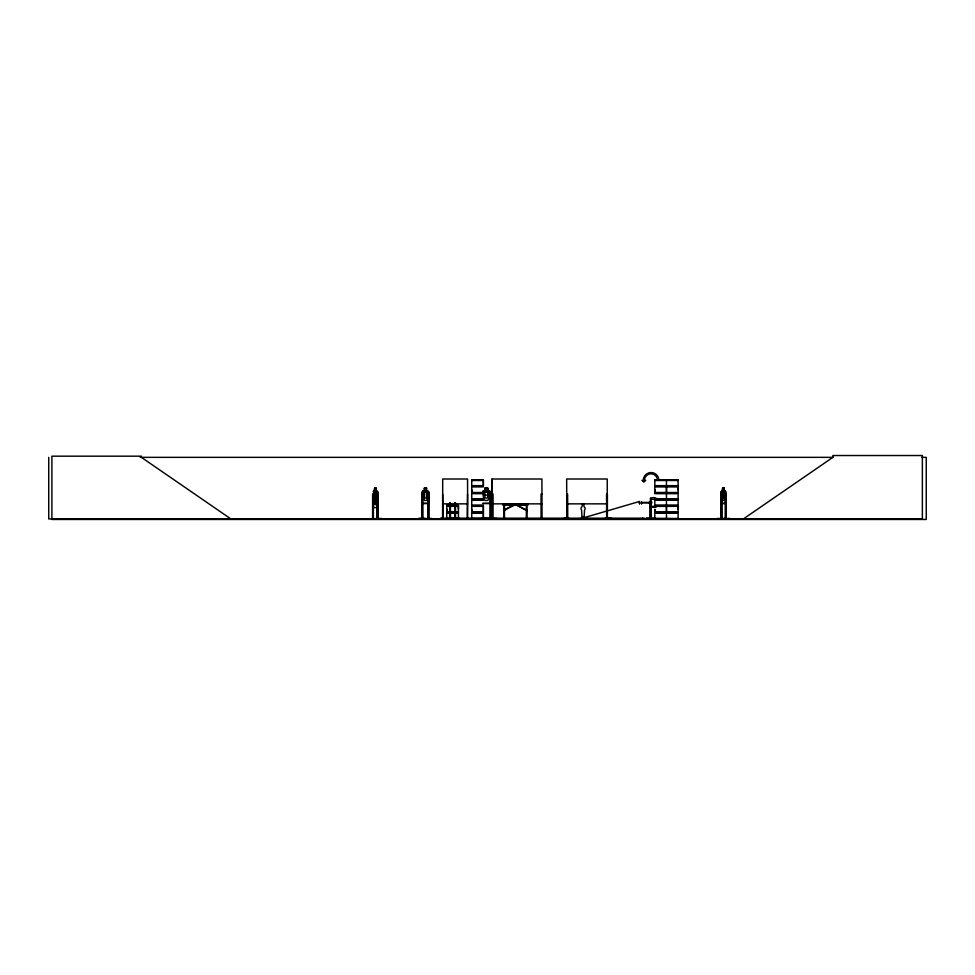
<?xml version="1.0" encoding="UTF-8"?>
<svg xmlns="http://www.w3.org/2000/svg" width="975" height="975" viewBox="0 0 975 975"><rect width="100%" height="100%" fill="white"/><g stroke="black" fill="none" stroke-linecap="round" stroke-linejoin="round"><path stroke-width="1.46" d="M446.806 512.046L446.806 506.33L458.433 506.33L458.421 512.046L446.806 512.046L446.818 509.194M458.421 509.194L458.421 506.33M471.742 512.046L471.742 506.33L483.368 506.33L483.368 512.046L471.742 512.046L471.754 509.194M483.368 492.497L471.742 492.497L471.754 489.645M483.356 506.33L483.356 512.046M641.574 502.856L649.338 502.893M654.847 512.046L654.847 509.194L654.834 512.046L678.1 512.046L678.1 506.33L650.41 506.427L651.312 506.232M655.968 498.895C648.814 500.772 649.265 496.153 655.968 498.054M654.834 492.497L654.834 486.793L678.1 486.793L678.088 492.497L654.834 492.497L654.847 489.645M678.088 509.194L678.088 506.33M678.088 489.645L678.088 486.793M496.628 518.481L482.625 518.298L482.625 518.944M650.41 507.171L655.968 507.171M650.41 498.152L650.349 518.944M649.338 502.405L641.574 502.405M639.503 501.808L639.503 503.795L639.503 501.467L581.393 518.456L582.148 518.944M654.713 499.285L678.112 499.456M654.773 518.907L654.847 513.191L678.1 513.191L678.1 518.7L646.059 518.481M725.217 503.478L725.802 500.431L725.315 503.478L721.512 503.478M377.362 507.524L377.947 492.229L376.216 491.156M377.398 507.622L378.032 504.587M373.437 503.478L377.386 503.478L377.861 500.443M377.386 503.478L377.947 500.443M442.382 518.932L442.76 518.042M717.149 518.481L730.007 518.481M381.664 518.432L368.745 518.822M377.008 496.519L375.972 499.919L377.057 503.429L375.643 500.577L374.327 503.6L375.302 499.895L374.29 496.409L375.619 499.212L377.008 496.519L376.338 492.241L376.277 502.125L374.766 502.125L374.717 492.241L376.423 492.241M445.989 518.871L459.152 518.481L445.965 518.883M446.002 518.481L459.152 518.481M428.098 503.478L428.951 500.443L428.951 492.229L428.086 491.156L426.611 491.156M428.951 500.443L428.171 503.478L422.772 503.478M418.665 518.871L424.917 518.871M424.929 518.481L418.677 518.481L431.937 518.481M377.069 497.981L376.253 500.431L374.717 500.431L373.888 497.981M569.327 518.871L563.928 518.444L569.4 518.944M569.339 518.481L563.916 518.481M484.904 488.195L487.756 488.195L487.756 491.254L489.279 492.278L489.279 497.981L487.756 500.431L484.904 500.431L483.381 497.981L483.381 492.278L484.904 491.254L484.807 488.097L487.853 488.097L487.853 491.156L489.84 491.156L490.913 492.229L490.913 500.443L489.791 503.38L482.759 503.38M490.913 500.443L489.864 503.478L482.686 503.478M481.492 518.481L481.784 518.944M491.997 518.871L492.217 479.005L541.905 479.005L542.051 518.432M650.142 518.481L650.167 502.125L651.203 502.125L651.373 518.883M721.037 518.944L721.025 492.241L721.524 491.156L722.694 491.156M721.11 492.241L721.622 491.156M373.535 491.156L373.023 518.944L373.096 496.385L373.608 495.3L377.471 495.3M373.145 496.421L373.693 495.3M524.294 509.34L527.17 510.388L516.299 505.099M524.526 509.462L517.14 505.099M422.041 518.944L422.077 492.241L422.797 491.156L424.418 491.156M422.138 492.241L422.87 491.156M373.961 496.409L374.766 495.398M581.758 518.456L581.502 517.591L581.137 518.944L584.427 518.944L584.61 517.591M581.697 518.919L581.941 518.785M426.599 488.195L424.418 488.195L424.491 491.254L423.357 492.278L423.357 497.981L424.491 500.431L426.599 500.431L427.745 497.981L427.745 492.278L426.599 491.254L426.684 488.097L424.344 488.097M442.577 518.883L442.711 479.005L467.561 479.005L467.659 518.871M582.538 503.624L582.026 506.768A2.072 2.072 0 0 0 581.6 510.023L582.026 518.005L584.098 518.005L584.525 510.023A2.072 2.072 0 0 0 584.098 506.768L583.574 503.624M743.364 518.944L832.869 457.348L832.869 455.532L922.362 455.532L922.362 518.944L48.75 518.944L48.75 457.348M513.691 505.099L506.049 508.938L506.476 509.377M514.544 505.099L503.673 510.388L506.537 509.34M140.254 457.348L833.332 457.348M921.68 457.348L926.25 457.348L926.25 519.468L51.894 519.468L51.894 456.178L141.399 456.178L141.399 457.348L230.892 518.944M471.729 479.907L483.381 479.907M654.822 479.907L678.112 479.907M471.754 480.48L483.356 480.48L483.356 485.648L471.742 485.648L471.742 480.139L483.381 480.139L483.368 485.648M654.847 480.48L678.088 480.48M471.668 486.038L483.454 486.038M654.749 486.038L678.186 486.038M471.668 486.391L483.454 486.391M654.749 486.391L678.186 486.391M483.368 486.793L471.742 486.793L471.742 492.497M725.205 491.156L725.802 492.278L725.29 491.156L724.181 491.156L724.267 488.097L722.609 488.097L722.609 491.156M374.632 488.195L376.253 488.195M722.658 488.195L724.218 488.195M373.449 491.156L374.656 491.156M482.722 491.156L484.807 491.156M373.474 491.254L377.349 491.254M422.833 491.254L428.122 491.254M483.271 491.254L489.791 491.254M721.549 491.254L725.278 491.254M377.264 491.254L377.947 492.229M428.951 492.229L428.805 518.944M374.717 492.278L376.362 492.338M471.668 492.899L483.454 492.899M654.749 492.899L678.186 492.899M471.668 493.253L483.454 493.253M654.749 493.253L678.186 493.253M483.368 493.655L471.742 493.655L471.742 499.151L483.381 499.163M654.834 493.655L678.1 493.655L678.1 499.151L654.847 499.005L678.112 499.163M377.081 494.106L377.812 494.106M428.805 494.106L427.964 494.106L428.11 518.944M442.711 494.106L443.125 518.944L443.174 518.042M467.561 494.106L467.183 518.944M490.815 494.106L489.974 494.106L489.877 518.944M491.802 494.106L493.058 494.106L493.058 518.944M541.905 494.106L541.064 494.106L541.064 518.944M566.67 494.106L567.535 494.106L567.621 518.944L567.694 518.176M721.086 494.106L721.793 494.106L721.793 518.944M483.247 495.129L490.913 495.129M374.766 496.409L376.277 496.409M374.717 497.981L376.253 497.981M471.754 499.005L483.356 499.005M471.729 499.456L483.381 499.395M483.381 499.688L471.729 499.651L471.754 505.184L483.368 505.184M471.754 500.017L483.356 500.017M654.847 500.017L678.088 500.017M372.925 500.443L373.523 503.478M422.077 500.443L422.845 503.478M721.025 500.443L721.598 503.478M650.154 503.161L651.203 503.161M377.349 503.38L373.474 503.38L373.059 500.431M422.833 503.38L428.122 503.38M721.549 503.38L725.278 503.38M650.154 503.417L651.203 503.417M442.711 503.856L467.561 503.856M492.217 503.856L541.905 503.856M566.67 503.856L607.23 503.856M502.99 504.416L527.841 504.416M377.483 507.622L373.596 507.622L373.181 504.587M502.99 504.758L527.841 504.758M446.806 505.184L458.433 505.184M446.721 505.586L458.518 505.586M471.668 505.586L483.454 505.586M654.749 505.586L678.186 505.586M446.721 505.94L458.518 505.94M471.668 505.94L483.454 505.94M654.749 505.94L678.186 505.94M504.355 510.79L504.355 511.57M526.878 510.79L526.878 511.57M446.721 512.436L458.518 512.436M471.668 512.436L483.454 512.436M654.749 512.436L678.186 512.436M446.721 512.789L458.518 512.789M471.668 512.789L483.454 512.789M654.749 512.789L678.186 512.789M483.368 513.191L471.742 513.191L471.742 518.7L483.381 518.7L483.368 513.191L483.356 518.542L471.754 518.542M584.622 517.591L584.61 518.932M372.548 518.042L373.425 518.042M377.008 518.042L377.886 518.042M422.736 518.042L421.736 518.042L421.748 518.944M428.878 518.042L427.879 518.042L427.891 518.944M721.013 518.042L722.061 518.883M725.29 518.042L726.156 518.042M582.27 518.286L583.647 518.286M604.683 518.944L610.167 518.468L604.793 518.883M655.383 518.481L645.986 518.444L678.088 518.542M581.332 518.456L584.525 518.456M610.167 518.468L604.719 518.444M666.449 518.932L666.473 513.191M446.745 518.919L446.806 513.191L458.433 513.191L458.433 518.7M491.022 518.871L490.913 518.042M610.179 518.871L610.338 518.176M376.253 491.254L377.069 492.278L377.093 502.125L376.277 504.562L374.766 504.562L373.961 502.125L373.888 492.278L374.717 488.195M724.132 491.254L724.925 492.278L724.925 497.981L724.132 500.431L722.658 500.431L721.866 492.278L722.694 488.097M377.386 495.3L377.983 496.409L377.362 495.398M373.145 504.562L373.681 507.622M721.171 500.431L721.646 503.38M726.107 518.042L726.131 518.944L726.07 494.106L725.363 494.106L725.315 518.944M725.766 492.229L725.851 518.944M725.644 494.106L725.644 498.481M725.644 502.868L725.595 518.944M724.181 488.097L724.218 491.254M721.524 494.106L721.573 518.944M721.366 494.106L721.39 518.944M666.461 480.139L666.449 485.648M666.473 493.655L666.461 499.151M666.461 499.688L666.449 505.184M651.056 498.993L651.105 518.944M644.499 518.944L644.499 518.176L440.359 518.176L440.359 518.944M642.683 518.176L642.683 518.944M611.617 518.176L611.617 518.944M607.498 518.042L607.498 518.944M607.364 518.944L607.413 494.106L606.548 494.106L606.657 518.944M607.23 518.944L607.23 479.005L566.67 479.005L566.78 518.944M606.864 518.042L606.864 518.944M606.73 494.106L606.84 518.944M583.55 518.456L583.55 516.64L582.599 516.64L582.599 518.456M567.352 494.106L567.426 518.944M567.218 518.042L567.243 518.944M566.853 494.106L566.853 518.944M566.585 518.042L566.585 518.944M566.414 518.176L566.414 518.944M541.808 518.042L541.808 518.944M540.967 518.042L540.967 518.944M527 505.099L527 518.944M526.354 505.099L526.354 518.944M515.422 504.063L515.422 505.099M504.477 505.099L504.477 518.944M503.831 505.099L503.831 518.944M493.143 518.042L493.143 518.944M492.314 518.042L492.302 518.944M491.814 479.005L491.802 518.944M490.815 492.278L490.876 518.944M490.072 518.042L490.072 518.944M482.528 518.042L482.43 518.944M467.513 518.042L467.513 518.944M467.086 518.042L467.086 518.944M455.544 518.042L455.544 518.944L455.496 502.868M455.24 502.868L455.13 518.944M454.972 502.868L455.118 518.944M454.74 518.042L454.923 518.944M454.716 502.868L454.667 518.944M450.499 518.042L450.499 518.944L450.438 502.868M450.182 502.868L450.243 518.944M449.926 502.868L450.048 518.944M449.67 502.868L449.682 518.944M449.609 518.042L449.609 518.944M442.175 518.176L442.175 518.944M428.586 494.106L428.586 518.944M428.452 518.042L428.317 518.944M428.183 494.106L428.281 518.944M424.418 488.097L424.418 491.254M422.736 518.944L422.663 494.106L421.822 494.106L421.858 518.944M422.443 494.106L422.516 518.944M422.309 518.042L422.333 518.944M377.861 492.229L377.861 518.944M377.532 505.793L377.593 518.944M377.362 494.106L377.447 518.944M377.301 518.042L377.301 518.944M377.081 505.793L377.033 518.944M376.167 491.254L376.301 488.097L374.571 488.097L374.632 491.254M373.401 518.944L373.352 494.106L372.621 494.106L372.596 518.944M372.84 518.042L372.84 518.944M658.929 480.346A7.824 7.824 0 0 0 651.093 472.509A7.824 7.824 0 0 0 643.268 480.346L641.977 480.346L643.853 482.15L645.743 480.346L644.426 480.346A6.533 6.533 0 0 1 650.971 473.813A6.533 6.533 0 0 1 657.503 480.346M666.449 506.33L666.486 512.046L666.473 506.33M666.449 486.793L666.486 492.497L666.461 486.793M641.562 502.052L641.574 503.795L641.562 502.052M678.112 480.127L654.822 480.127L654.847 485.648L678.1 485.648L678.1 480.139M375.972 488.707L374.985 488.707L374.985 489.73L375.972 489.73L375.972 488.707M426.221 488.707L424.868 488.707L424.868 489.73L426.221 489.73L426.221 488.707M487.244 488.707L485.416 488.707L485.416 489.73L487.244 489.73L487.244 488.707M723.864 488.707L722.926 488.707L722.926 489.73L723.864 489.73L723.864 488.707M426.599 492.278L424.491 492.278L424.491 497.981L426.599 497.981L426.599 492.278M487.756 492.278L484.904 492.278L484.904 497.981L487.756 497.981L487.756 492.278M724.132 492.278L722.658 492.278L722.658 497.981L724.132 497.981L724.132 492.278M376.009 492.85L375.034 492.85L375.034 493.862L376.009 493.862L376.009 492.85M678.112 499.688L654.822 499.663L654.847 505.184L678.1 505.184L678.1 499.688M651.641 501.918L649.338 501.918L649.338 503.344L651.641 503.344L651.641 501.918M527.841 504.063L502.99 504.063L502.99 505.099L527.841 505.099L527.841 504.063"/></g></svg>
